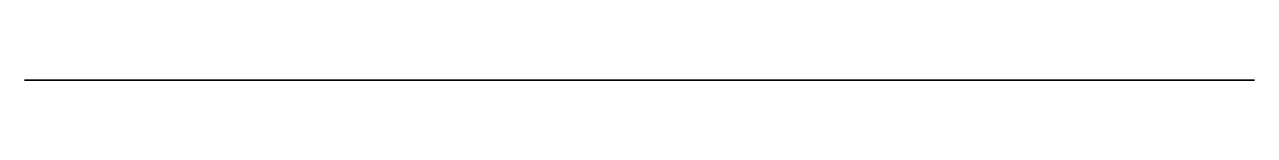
# Model space of a CAD drawing. Header units: millimetres. Extents: x -86.1 to -68.8, y 0 to 0.
import ezdxf

# ---------------------------------------------------------------- set-up
doc = ezdxf.new("R2010")
doc.units = ezdxf.units.MM
doc.layers.get('0').update_dxf_attribs({"color": 194, "true_color": 0x551cb1})

msp = doc.modelspace()

# ---------------------------------------------------------------- linework, layer by layer
at = {"color": 251, "true_color": 0x565656}
msp.add_polyline3d([(-75.343, 0, 78.025), (-71.072, 0, 78.025), (-71.072, 0, 54.28), (-71.069, 0, 54.165), (-71.06, 0, 54.051), (-71.046, 0, 53.939), (-71.026, 0, 53.829), (-71.001, 0, 53.721), (-70.97, 0, 53.615), (-70.935, 0, 53.51), (-70.894, 0, 53.409), (-70.849, 0, 53.31), (-70.799, 0, 53.213), (-70.744, 0, 53.119), (-70.685, 0, 53.028), (-70.622, 0, 52.94), (-70.555, 0, 52.856), (-70.484, 0, 52.774), (-70.409, 0, 52.697), (-70.33, 0, 52.622), (-70.248, 0, 52.552), (-70.163, 0, 52.485), (-70.074, 0, 52.423), (-69.982, 0, 52.365), (-69.887, 0, 52.311), (-69.79, 0, 52.261), (-69.69, 0, 52.216), (-69.587, 0, 52.176), (-69.482, 0, 52.141), (-69.375, 0, 52.111), (-69.265, 0, 52.086), (-69.154, 0, 52.066), (-69.041, 0, 52.052), (-68.926, 0, 52.043), (-68.809, 0, 52.04), (-68.809, 0, -53.25), (-86.082, 0, -53.25), (-86.075, 0, -39.712), (-86.004, 0, -39.71), (-85.933, 0, -39.705), (-85.863, 0, -39.696), (-85.795, 0, -39.684), (-85.728, 0, -39.668), (-85.661, 0, -39.65), (-85.597, 0, -39.628), (-85.533, 0, -39.603), (-85.472, 0, -39.575), (-85.411, 0, -39.544), (-85.353, 0, -39.511), (-85.296, 0, -39.475), (-85.241, 0, -39.436), (-85.189, 0, -39.395), (-85.138, 0, -39.351), (-85.089, 0, -39.305), (-85.043, 0, -39.257), (-84.999, 0, -39.206), (-84.957, 0, -39.154), (-84.918, 0, -39.099), (-84.882, 0, -39.043), (-84.848, 0, -38.985), (-84.817, 0, -38.925), (-84.789, 0, -38.863), (-84.764, 0, -38.8), (-84.742, 0, -38.735), (-84.723, 0, -38.669), (-84.707, 0, -38.602), (-84.695, 0, -38.534), (-84.686, 0, -38.464), (-84.68, 0, -38.394), (-84.678, 0, -38.322), (-84.678, 0, 92.347), (-84.68, 0, 92.419), (-84.686, 0, 92.489), (-84.695, 0, 92.559), (-84.707, 0, 92.627), (-84.723, 0, 92.694), (-84.742, 0, 92.76), (-84.765, 0, 92.825), (-84.79, 0, 92.888), (-84.818, 0, 92.949), (-84.85, 0, 93.009), (-84.884, 0, 93.067), (-84.92, 0, 93.124), (-84.96, 0, 93.178), (-85.002, 0, 93.231), (-85.046, 0, 93.281), (-85.093, 0, 93.329), (-85.142, 0, 93.375), (-85.193, 0, 93.419), (-85.246, 0, 93.46), (-85.301, 0, 93.499), (-85.358, 0, 93.535), (-85.417, 0, 93.569), (-85.477, 0, 93.6), (-85.539, 0, 93.627), (-85.603, 0, 93.652), (-85.668, 0, 93.674), (-85.734, 0, 93.693), (-85.802, 0, 93.708), (-85.87, 0, 93.721), (-85.94, 0, 93.73), (-86.011, 0, 93.735), (-86.082, 0, 93.737), (-86.082, 0, 110.367), (-78.366, 0, 110.367), (-75.314, 0, 103.243), (-75.73, 0, 102.849), (-76.124, 0, 102.435), (-76.495, 0, 102.002), (-76.843, 0, 101.551), (-77.167, 0, 101.082), (-77.467, 0, 100.597), (-77.741, 0, 100.096), (-77.989, 0, 99.58), (-78.211, 0, 99.052), (-78.404, 0, 98.514), (-78.569, 0, 97.966), (-78.705, 0, 97.412), (-78.812, 0, 96.85), (-78.891, 0, 96.284), (-78.939, 0, 95.714), (-78.959, 0, 95.142), (-78.954, 0, 94.746), (-78.936, 0, 94.35), (-78.902, 0, 93.956), (-78.854, 0, 93.563), (-78.791, 0, 93.172), (-78.713, 0, 92.784), (-78.62, 0, 92.399), (-78.512, 0, 92.019), (-78.341, 0, 91.506), (-78.146, 0, 90.999), (-77.928, 0, 90.501), (-77.688, 0, 90.011), (-77.429, 0, 89.528), (-77.152, 0, 89.055), (-76.552, 0, 88.135), (-74.873, 0, 85.783), (-74.502, 0, 85.18), (-74.334, 0, 84.873), (-74.18, 0, 84.563), (-74.042, 0, 84.248), (-73.921, 0, 83.928), (-73.821, 0, 83.602), (-73.741, 0, 83.27), (-73.681, 0, 82.917), (-73.644, 0, 82.561), (-73.629, 0, 82.204), (-73.636, 0, 81.846), (-73.666, 0, 81.489), (-73.717, 0, 81.135), (-73.79, 0, 80.784), (-73.885, 0, 80.439), (-74, 0, 80.101), (-74.135, 0, 79.771), (-74.291, 0, 79.451), (-74.465, 0, 79.142), (-74.658, 0, 78.844), (-74.869, 0, 78.557), (-75.097, 0, 78.284)], close=True, dxfattribs=at)

doc.saveas('drawing.dxf')
